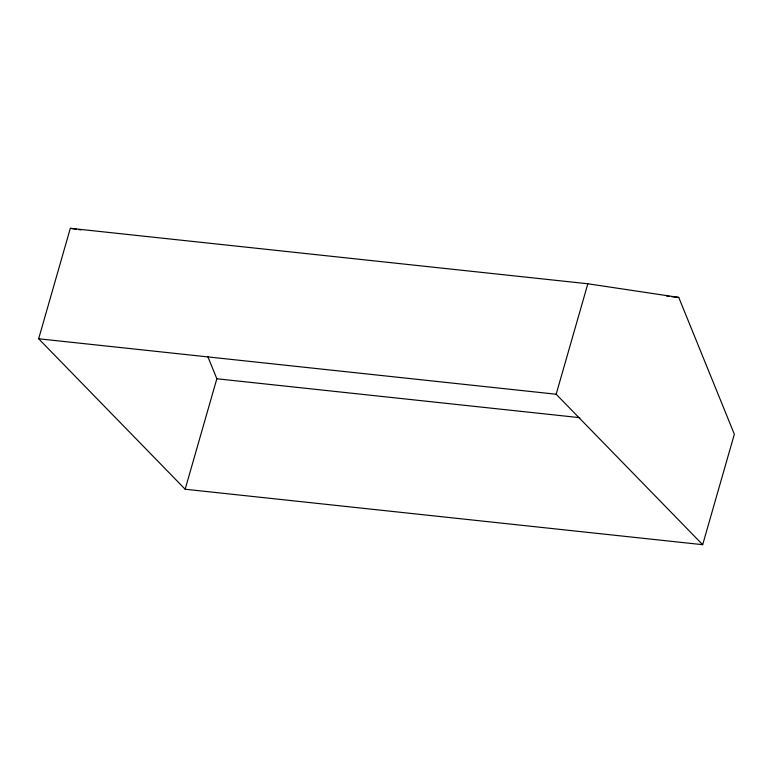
<?xml version="1.0" encoding="UTF-8"?>
<svg xmlns="http://www.w3.org/2000/svg" width="773" height="773" viewBox="0 0 773 773"><rect width="100%" height="100%" fill="white"/><g stroke="black" fill="none" stroke-linecap="round" stroke-linejoin="round"><path stroke-width="1.16" d="M38.65 338.777L70.324 228.315L587.838 283.768L678.752 297.421L734.35 434.223L702.676 544.685L185.162 489.232L38.65 338.777L556.164 394.23L702.676 544.685M185.162 489.232L216.836 378.77L207.792 356.527M556.164 394.23L587.838 283.768M666.741 296.136L669.147 296.388M671.544 296.648L678.752 297.421M216.836 378.77L579.818 417.662M70.324 228.315L76.227 229.204M78.595 229.562L80.952 229.91"/></g></svg>
